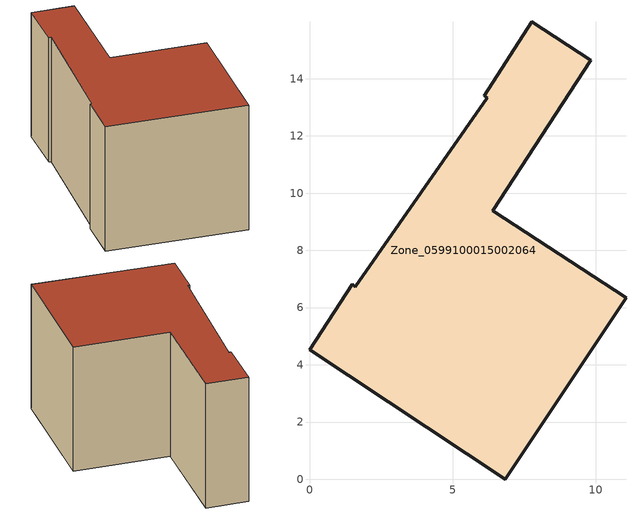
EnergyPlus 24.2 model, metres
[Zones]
Zone_0599100015002064
 floor ground (C_G): 1.6,6.73 6.21,13.34 6.1,13.41 7.76,15.99 9.83,14.65 6.4,9.38 11.06,6.34 6.85,0 0,4.52 1.5,6.81 z0.87
 wall outside (C_F): 9.83,14.65 7.76,15.99 6.1,13.41 6.21,13.34 1.6,6.73 1.5,6.81 0,4.52 6.85,0 11.06,6.34 6.4,9.38 9.83,14.65 z0.87:8.55
 roof outside (C_R): 6.21,13.34 1.6,6.73 1.5,6.81 0,4.52 6.85,0 11.06,6.34 6.4,9.38 9.83,14.65 7.76,15.99 6.1,13.41 z8.55
[BUILDING]
Pand.0599100015002064: North Axis=0; Terrain=City; Loads Convergence Tolerance Value=0.04; Temperature Convergence Tolerance Value=0.4; Solar Distribution=FullExterior; Maximum Number of Warmup Days=25; Minimum Number of Warmup Days=1
[Site:Location]
Rotterdam.The.Hague.AP_ZH_NLD Design_Conditions: Latitude=51.96; Longitude=4.45; Time Zone=1; Elevation=-4.5
[SITE:GROUNDTEMPERATURE:BUILDINGSURFACE]
18, 18, 18, 18, 18, 18, 18, 18, 18, 18, 18, 18
[MATERIAL] Thermal Absorptance=0.9; Solar Absorptance=0.7; Visible Absorptance=0.7
Name | Roughness | Thickness | Conductivity | Density | Specific Heat
G.TC.1965-1974 | MediumSmooth | 0.15 | 0.882353 | 540 | 1210
F.TC.1965-1974 | Rough | 0.3 | 0.697674 | 1920 | 840
R.TC.1965-1974 | MediumRough | 0.2 | 0.232558 | 1500 | 1000
[CONSTRUCTION]
C_G: G.TC.1965-1974
C_F: F.TC.1965-1974
C_R: R.TC.1965-1974
[ZONE]
Zone_0599100015002064: Type=1; Multiplier=1; Ceiling Height=Autocalculate; Volume=Autocalculate; Floor Area=autocalculate; Part of Total Floor Area=Yes
[ZONEINFILTRATION:DESIGNFLOWRATE]
Infil_Zone_0599100015002064: Zone or ZoneList or Space or SpaceList=Zone_0599100015002064; Schedule=AlwaysOn; Design Flow Rate Calculation Method=Flow/Area; Flow Rate per Floor Area=0.003; Constant Term Coefficient=1; Temperature Term Coefficient=0; Velocity Term Coefficient=0; Velocity Squared Term Coefficient=0
[HVACTEMPLATE:ZONE:IDEALLOADSAIRSYSTEM]
Zone_0599100015002064: Maximum Heating Supply Air Temperature=50; Minimum Cooling Supply Air Temperature=13; Maximum Heating Supply Air Humidity Ratio=0.0156; Minimum Cooling Supply Air Humidity Ratio=0.0077; Heating Limit=NoLimit; Cooling Limit=NoLimit; Dehumidification Control Type=ConstantSensibleHeatRatio; Cooling Sensible Heat Ratio=0.7; Dehumidification Setpoint=60; Humidification Control Type=None; Humidification Setpoint=30; Outdoor Air Method=None; Outdoor Air Flow Rate per Person=0.00944; Outdoor Air Flow Rate per Zone Floor Area=0; Outdoor Air Flow Rate per Zone=0; Demand Controlled Ventilation Type=None; Outdoor Air Economizer Type=NoEconomizer; Heat Recovery Type=None; Sensible Heat Recovery Effectiveness=0.7; Latent Heat Recovery Effectiveness=0.65
[ZONECONTROL:THERMOSTAT]
ThermostatControl_Zone_0599100015002064: Zone or ZoneList=Zone_0599100015002064; Control Type Schedule=DualSetpointControlType; Control 1=Thermostat_Zone_0599100015002064; Temperature Difference Between Cutout And Setpoint=0
[THERMOSTATSETPOINT:DUALSETPOINT]
Thermostat_Zone_0599100015002064: Heating Setpoint Temperature Schedule=HeatingSetpoint_Zone_0599100015002064; Cooling Setpoint Temperature Schedule=CoolingSetpoint_Zone_0599100015002064
[SCHEDULE:COMPACT]
HeatingSetpoint_Zone_0599100015002064: Through: 12/31, For: AllDays, Until: 24:00, 21
CoolingSetpoint_Zone_0599100015002064: Through: 12/31, For: AllDays, Until: 24:00, 24
DualSetpointControlType: Through: 12/31, For: AllDays, Until: 24:00, 4
AlwaysOn: Through: 12/31, For: AllDays, Until: 24:00, 1
